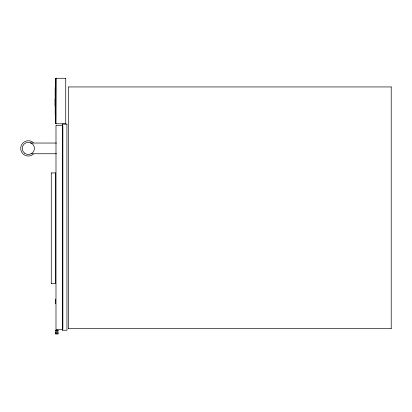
<?xml version="1.0" encoding="UTF-8"?>
<svg xmlns="http://www.w3.org/2000/svg" width="412" height="412" viewBox="0 0 412 412"><rect width="100%" height="100%" fill="white"/><g stroke="black" fill="none" stroke-linecap="round" stroke-linejoin="round"><path stroke-width="0.62" d="M51.268 172.901L51.268 283.6M55.991 78.203L55.991 123.847M55.527 83.842L55.728 118.213M55.167 87.576L55.27 114.479L55.368 87.576M55.991 125.578L55.991 329.487M68.593 86.86L68.593 328.73M62.387 124.079L62.387 330.269M65.745 123.847L65.745 78.203M55.445 330.316L55.445 330.748M55.445 331.897L55.445 332.329M55.445 333.473L55.445 333.911M391.209 328.73L391.209 86.86M62.423 124.115L66.955 124.079M51.279 172.952L55.45 172.906M56.053 125.645L62.516 125.578L62.871 125.933L62.871 329.131L62.516 329.487L56.053 329.425M65.678 123.78L56.053 123.78M55.46 330.331C59.457 329.548 59.446 331.516 55.46 330.738M55.46 331.907C59.457 331.13 59.446 333.097 55.46 332.314M55.46 333.488C59.457 332.705 59.446 334.678 55.46 333.895M391.127 328.647L68.675 328.647M56.053 78.27L65.678 78.27M68.675 86.942L391.127 86.942M30.406 143.041L56.526 143.041M31.044 153.753L56.526 153.753M62.423 330.233L66.955 330.269L66.919 124.115M51.279 283.549L55.45 283.595L55.404 172.952M55.625 83.801L55.625 118.254M55.625 299.035L55.625 303.86M55.27 87.535L55.27 114.521M55.095 98.973L55.095 105.709M33.413 154.17A7.674 7.674 0 0 1 22.809 153.707A7.674 7.674 0 0 1 22.809 143.093A7.674 7.674 0 0 1 33.413 142.629M55.816 78.486L55.697 123.564L55.816 78.486M24.514 153.135A6.098 6.098 0 0 0 34.376 149.355A6.098 6.098 0 0 0 26.167 142.707A6.098 6.098 0 0 0 24.514 153.135"/></g></svg>
